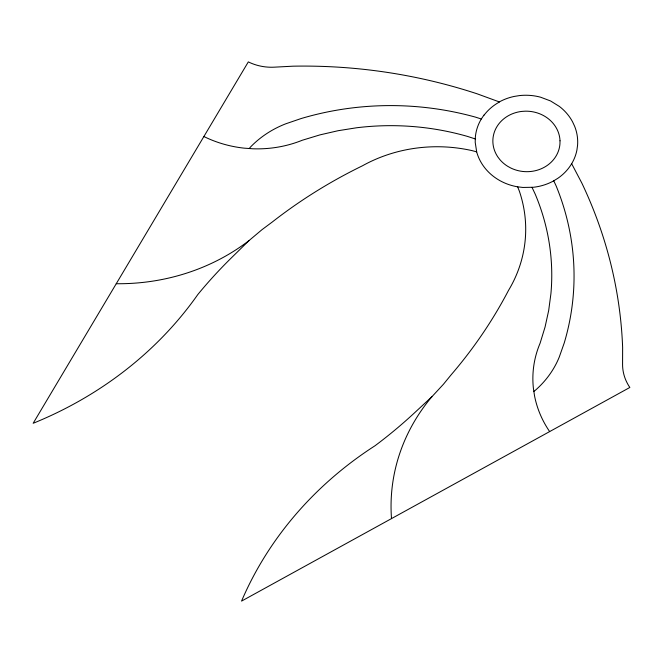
<?xml version="1.0" encoding="UTF-8"?>
<svg xmlns="http://www.w3.org/2000/svg" width="663" height="663" viewBox="0 0 663 663"><rect width="100%" height="100%" fill="white"/><g stroke="black" fill="none" stroke-linecap="round" stroke-linejoin="round"><path stroke-width="0.99" d="M483.965 115.072L481.197 119.183A51.275 46.17 3.6 0 0 475.313 137.564L475.214 142.396L476.697 151.976A51.275 46.17 3.6 0 0 517.505 186.8L522.834 187.455L533.541 187.256A51.275 46.17 3.6 0 0 553.572 180.933L557.973 178.214A51.208 46.103 3.6 0 0 571.663 163.711L571.688 163.678A51.275 46.17 3.6 0 0 576.918 150.078L577.572 145.288A51.275 46.17 3.6 0 0 574.622 126.235L572.534 121.76A51.275 46.17 3.6 0 0 559.423 106.461L550.539 100.95L540.61 97.212A51.275 46.17 3.6 0 0 519.344 95.605L514.082 96.458A51.275 46.17 3.6 0 0 499.314 101.92L477.219 93.839A502.91 452.779 3.6 0 0 293.005 66.184L274.308 67.17A48.018 43.228 3.6 0 1 248.318 61.891L33.15 423.292A386.521 347.992 3.6 0 0 197.814 294.538A511.621 460.628 3.6 0 1 232.837 256.44L248.932 240.652L262.059 229.622L272.269 222.014A511.621 460.628 3.6 0 1 362.479 165.783A143.506 129.202 3.6 0 1 471.94 150.592L476.672 151.852M249.213 148.529L250.573 146.954A100.005 90.035 3.6 0 1 285.778 123.799L301.118 118.544A287.013 258.404 3.6 0 1 475.537 117.144L481.321 119M571.663 163.711L581.857 183.121A502.91 452.779 3.6 0 1 622.632 347.462L622.574 364.343A48.018 43.228 3.6 0 0 629.85 387.457L241.539 601.109A386.521 347.992 3.6 0 1 375.026 445.751A511.621 460.628 3.6 0 0 415.287 412.121L431.87 396.764L443.373 384.333L451.221 374.719A511.621 460.628 3.6 0 0 508.513 290.394A143.506 129.202 3.6 0 0 519.303 191.002L517.646 186.817M533.872 391.419L535.538 390.109A100.005 90.035 3.6 0 0 559.232 357.133L564.213 343.036A287.013 258.404 3.6 0 0 556.141 185.922L553.762 180.817M475.28 138.94L467.68 136.47A251.459 226.39 3.6 0 0 356.445 127.793L338.031 130.727L319.931 134.887L302.245 140.258A110.754 99.715 3.6 0 1 252.727 148.777L244.249 148.164A110.754 99.715 3.6 0 1 203.881 136.528M532.024 187.356L535.174 194.06A251.459 226.39 3.6 0 1 550.912 293.734L548.682 310.475L545.069 327L540.096 343.219A110.754 99.715 3.6 0 0 533.392 388.269L534.544 395.869A110.754 99.715 3.6 0 0 549.652 431.58M248.932 240.652A203.301 183.038 3.6 0 1 116.249 283.723M484.073 115.155A51.208 46.103 3.6 0 1 499.38 102.027M391.501 518.599A203.301 183.038 3.6 0 1 431.87 396.764M560.011 140.796L559.945 143.962A33.598 30.249 3.6 0 1 510.651 167.946L507.643 166.28A33.598 30.249 3.6 0 1 499.96 159.725L497.946 157.106A33.598 30.249 3.6 0 1 521.789 111.409L525.295 111.177A33.598 30.249 3.6 0 1 560.011 140.796"/></g></svg>
